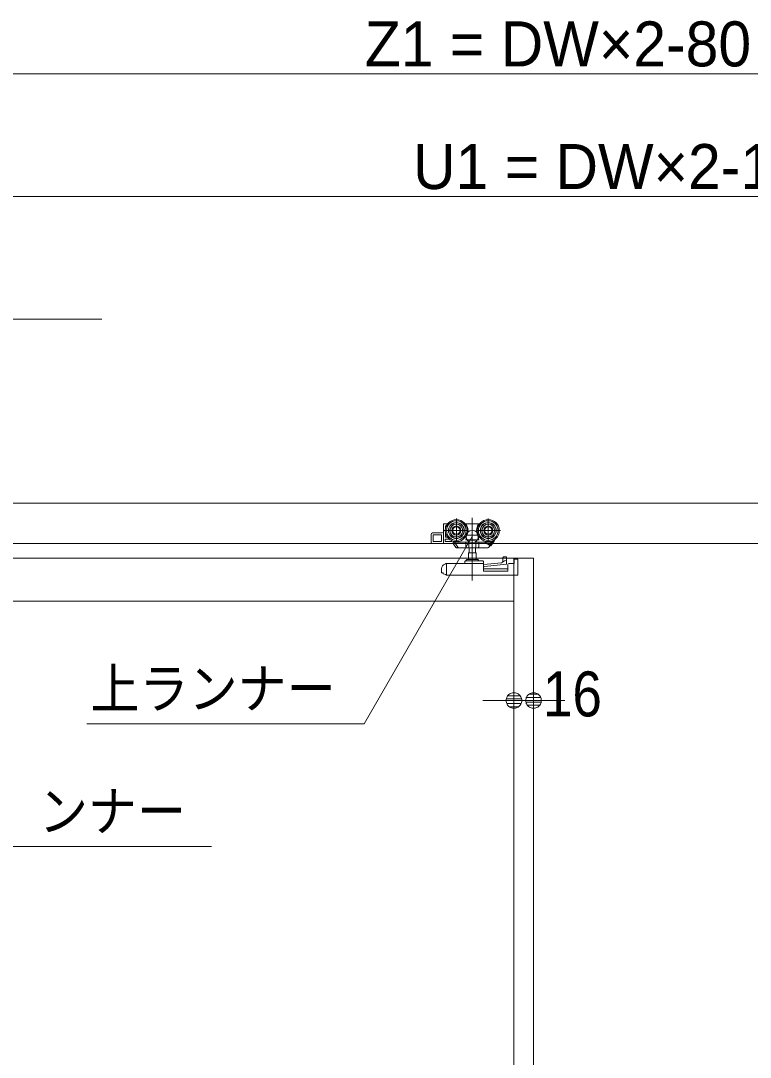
# Model space of a CAD drawing. Units: millimetres, scale not verified. Extents: x -6062 to 6062, y -3045 to 3045.
# Drawn here: x -2437 to -1843, y -102 to 743 of the extents above; entities that cross this region are included whole.
import ezdxf
from ezdxf.enums import TextEntityAlignment as Align

# ---------------------------------------------------------------- set-up
doc = ezdxf.new("R2010")
doc.units = ezdxf.units.MM
doc.header["$LTSCALE"] = 20
for name, color, linetype, lineweight in [('0-0_2寸法-1', 7, 'Continuous', 9), ('0-1_0', 7, 'Continuous', 9), ('0-2_2寸法-3', 7, 'Continuous', 9), ('0-3_3一般', 7, 'Continuous', 9), ('0-5_2寸法-2', 7, 'Continuous', 9)]:
    doc.layers.add(name, color=color, linetype=linetype, lineweight=lineweight)
doc.styles.add('ＭＳ ゴシック', font='')
doc.styles.add('ＭＳ Ｐゴシック', font='')
doc.styles.get('ＭＳ ゴシック').set_extended_font_data('MS Gothic')
doc.styles.get('ＭＳ Ｐゴシック').set_extended_font_data('MS PGothic')

# ---------------------------------------------------------------- blocks, each defined once
blk = doc.blocks.new('_Dot')
at = {"layer": '0-1_0'}
for p, q in [((-10, 0), (-20, 0)), ((9.78, 2), (-9.78, 2)), ((7.99, 6), (-7.99, 6)), ((9.16, -3.98), (-9.16, -3.98)), ((6, -7.98), (-6, -7.98))]:
    blk.add_line(p, q, dxfattribs=at)
for points in [[(10, 0), (9.92, 1.25), (9.69, 2.49), (9.3, 3.68), (8.76, 4.82), (8.09, 5.88), (7.29, 6.85), (6.37, 7.71), (5.36, 8.44), (4.26, 9.05), (3.09, 9.51), (1.87, 9.82), (0.63, 9.98), (-0.63, 9.98), (-1.87, 9.82), (-3.09, 9.51), (-4.26, 9.05), (-5.36, 8.44), (-6.37, 7.71), (-7.29, 6.85), (-8.09, 5.88), (-8.76, 4.82), (-9.3, 3.68), (-9.69, 2.49), (-9.92, 1.25), (-10, 0), (0, 0)], [(-10, 0), (-9.92, -1.25), (-9.69, -2.49), (-9.3, -3.68), (-8.76, -4.82), (-8.09, -5.88), (-7.29, -6.85), (-6.37, -7.71), (-5.36, -8.44), (-4.26, -9.05), (-3.09, -9.51), (-1.87, -9.82), (-0.63, -9.98), (0.63, -9.98), (1.87, -9.82), (3.09, -9.51), (4.26, -9.05), (5.36, -8.44), (6.37, -7.71), (7.29, -6.85), (8.09, -5.88), (8.76, -4.82), (9.3, -3.68), (9.69, -2.49), (9.92, -1.25), (10, 0), (0, 0)]]:
    blk.add_lwpolyline(points, close=True, dxfattribs=at)
blk = doc.blocks.new('グループ-134')
at = {"layer": '0-3_3一般'}
for p, q in [((19030, 7000), (-75990, 7000)), ((-6108, 6352), (-6108, 6652)), ((-6040.5, 6662), (-6098, 6662)), ((-6076, 6622), (-6076, 6578.7)), ((-6059.2, 6632), (-6066, 6632)), ((-5898, 6750), (-5898, 6354)), ((-5738, 6662), (-5755.5, 6662)), ((-5738, 6662), (-5738, 6659.3)), ((-5538, 6662), (-5738, 6662)), ((-5738, 6659.3), (-5738, 6654.4)), ((-5738, 6654.4), (-5738, 6634.4)), ((-5638, 6758.4), (-5638, 5738.4)), ((-5520.5, 6662), (-5538, 6662)), ((-5538, 6659.3), (-5538, 6662)), ((-5538, 6654.4), (-5538, 6659.3)), ((-5538, 6634.4), (-5538, 6654.4)), ((-5378, 6750), (-5378, 6354)), ((-6308, 6492), (-6308, 6362)), ((-6288, 6512), (-6128, 6512)), ((-6278, 6482), (-6138, 6482)), ((-6278, 6372), (-6278, 6482)), ((-6141.6, 6372), (-6141.6, 6482)), ((-6138, 6482), (-6138, 6372)), ((-6096, 6552), (-5700, 6552)), ((-6076, 6525.2), (-6076, 6452)), ((-6066, 6442), (-6040.5, 6442)), ((-5747.8, 6452.4), (-5748, 6452.5)), ((-5738, 6449.5), (-5738, 6398)), ((-5576, 6552), (-5180, 6552)), ((-5538, 6398), (-5538, 6449.5)), ((-5528.2, 6452.4), (-5528, 6452.5)), ((-75990, 6340), (19030, 6340)), ((-6108, 6342), (-6288, 6342)), ((-6138, 6372), (-6278, 6372)), ((-6078, 6372), (-6078, 6412)), ((-6078, 6412), (-6011.1, 6412)), ((-5968.4, 6372), (-6078, 6372)), ((-5981.8, 6392.7), (-5968.4, 6372)), ((-5958.9, 6342), (-5937, 6342)), ((-5948.9, 6362), (-5926.1, 6362)), ((-5948.9, 6352), (-5948.9, 6362)), ((-5948.9, 6342), (-5906.4, 6276.5)), ((-5935.1, 6375.8), (-5932.6, 6372)), ((-5926.1, 6362), (-5932.6, 6372)), ((-5926.1, 6362), (-5874.2, 6282)), ((-5920.7, 6362), (-5710, 6362)), ((-5898, 6272), (-5867.7, 6272)), ((-5867.7, 6272), (-5874.2, 6282)), ((-5862.2, 6272), (-5867.7, 6272)), ((-5862.2, 6272), (-5736, 6272)), ((-5741.9, 6362), (-5741.9, 6282)), ((-5736.3, 6272), (-5736, 6272)), ((-5694.3, 6371.5), (-5694.2, 6372)), ((-5694.2, 6282), (-5694.2, 6372)), ((-5691.9, 6272.1), (-5691.7, 6272)), ((-5687.5, 6190), (-5687.5, 6272)), ((-5588.5, 6272), (-5588.5, 6190)), ((-5584.1, 6272.1), (-5584.3, 6272)), ((-5584.3, 6272), (-5540, 6272)), ((-5581.8, 6372), (-5581.8, 6282)), ((-5566.5, 6362), (-5566, 6362)), ((-5566, 6362), (-5319.6, 6362)), ((-5540, 6272), (-5383.4, 6272)), ((-5539.7, 6272), (-5540, 6272)), ((-5538, 6398), (-5528, 6398)), ((-5534.1, 6362), (-5534.1, 6282)), ((-5437.8, 6362), (-5359.2, 6310.9)), ((-5326, 6362), (-5359.2, 6310.9)), ((-5358.8, 6311.1), (-5359.2, 6310.9)), ((-5334.4, 6303.3), (-5347, 6311.4)), ((-5311.2, 6366.5), (-5294.2, 6392.7)), ((-5272.5, 6406.1), (-5269, 6403.9)), ((-4640, 6100), (-28611.1, 6100)), ((-5701, 6190), (-5575, 6190)), ((-5701, 6080), (-5701, 6190)), ((-5575, 6190), (-5575, 6080)), ((-5142, 6092), (-5142, 6040.2)), ((-5134.6, 6118.6), (-5134.3, 6119.2)), ((-5122.4, 6124.7), (-5122, 6124.7)), ((-5122, 6124.7), (-5082.4, 6124.7)), ((-5082, 6122.8), (-5082, 6124.4)), ((-5082, 6124.4), (-5082, 6124.4)), ((-5082, 6116), (-5082, 6122.8)), ((-5082, 6062.3), (-5082, 6116)), ((-4960, 6100), (-4960, -40000)), ((-4898, 6086), (-4958, 6086)), ((-4898, 5826), (-4898, 6086)), ((-4640, 6100), (-4640, -40000)), ((-6138, 5930.5), (-6138, 5860)), ((-6077.4, 6008.7), (-6086.1, 6005.4)), ((-6077.4, 6008.7), (-6067.5, 6012.4)), ((-6059.7, 6015.3), (-6067.5, 6012.4)), ((-6058, 6006.3), (-6058, 6006)), ((-6058, 6006), (-6058, 5826)), ((-5468, 6016), (-6056.2, 6016)), ((-5758, 6046), (-5758, 6026)), ((-5691.3, 6056), (-5748, 6056)), ((-5550, 6080), (-5726, 6080)), ((-5691.3, 6056), (-5584.7, 6056)), ((-5468, 6056), (-5584.7, 6056)), ((-5458, 6026), (-5458, 6046)), ((-5162, 6027.6), (-5458, 5996)), ((-5458, 6026), (-5458, 6006)), ((-5458, 5888), (-5458, 6006)), ((-5458, 5926), (-5058, 5926)), ((-5440.1, 5963.7), (-5082, 6002)), ((-5112, 6059.1), (-5162, 6027.6)), ((-5082, 6062.3), (-5112, 6059.1)), ((-5082, 6002), (-5082, 6062.3)), ((-5058, 5888), (-5058, 5996)), ((-4960, -39740), (-4960, 6050)), ((-4896, 6084), (-4898, 6084)), ((-4896, 6074), (-4896, 6084)), ((-4896, 6074), (-4896, 5860)), ((-4640, -39740), (-4640, 6050)), ((-6138, 5860), (-6112.6, 5860)), ((-6112.6, 5860), (-6112.6, 5846.5)), ((-6112.6, 5846.5), (-6077.4, 5833.3)), ((-6058, 5826), (-6077.4, 5833.3)), ((-4898, 5826), (-6058, 5826)), ((-5458, 5888), (-5058, 5888)), ((-4960, 5400), (-28320, 5400))]:
    blk.add_line(p, q, dxfattribs=at)
for points in [[(-5738, 6449.5), (-5738.3, 6449.6), (-5738.5, 6449.7), (-5738.8, 6449.7), (-5739, 6449.8), (-5739.3, 6449.9), (-5739.5, 6449.9), (-5739.8, 6450), (-5740, 6450.1), (-5740.3, 6450.2), (-5740.5, 6450.2), (-5740.8, 6450.3), (-5741, 6450.4), (-5741.3, 6450.5), (-5741.5, 6450.5), (-5741.8, 6450.6), (-5742, 6450.7), (-5742.3, 6450.8), (-5742.5, 6450.8), (-5742.8, 6450.9), (-5743, 6451), (-5743.3, 6451.1), (-5743.5, 6451.1), (-5743.8, 6451.2), (-5744, 6451.3), (-5744.3, 6451.4), (-5744.5, 6451.4), (-5744.8, 6451.5), (-5745, 6451.6), (-5745.3, 6451.7), (-5745.5, 6451.7), (-5745.8, 6451.8), (-5746, 6451.9), (-5746.3, 6452), (-5746.5, 6452), (-5746.8, 6452.1), (-5747, 6452.2), (-5747.3, 6452.3), (-5747.5, 6452.3), (-5747.8, 6452.4)], [(-5538, 6449.5), (-5537.7, 6449.6), (-5537.5, 6449.7), (-5537.2, 6449.7), (-5537, 6449.8), (-5536.7, 6449.9), (-5536.5, 6449.9), (-5536.2, 6450), (-5536, 6450.1), (-5535.7, 6450.2), (-5535.5, 6450.2), (-5535.2, 6450.3), (-5535, 6450.4), (-5534.7, 6450.5), (-5534.5, 6450.5), (-5534.2, 6450.6), (-5534, 6450.7), (-5533.7, 6450.8), (-5533.5, 6450.8), (-5533.2, 6450.9), (-5533, 6451), (-5532.7, 6451.1), (-5532.5, 6451.1), (-5532.2, 6451.2), (-5532, 6451.3), (-5531.7, 6451.4), (-5531.5, 6451.4), (-5531.2, 6451.5), (-5531, 6451.6), (-5530.7, 6451.7), (-5530.5, 6451.7), (-5530.2, 6451.8), (-5530, 6451.9), (-5529.7, 6452), (-5529.5, 6452), (-5529.2, 6452.1), (-5529, 6452.2), (-5528.7, 6452.3), (-5528.5, 6452.3), (-5528.2, 6452.4)], [(-6108, 6352), (-6108, 6342), (-5958.9, 6342)], [(-5748, 6398), (-5738, 6398), (-5538, 6398)], [(-5741.9, 6282), (-5741.9, 6281.7), (-5741.9, 6281.3), (-5741.8, 6281), (-5741.8, 6280.7), (-5741.7, 6280.4), (-5741.7, 6280.1), (-5741.6, 6279.8), (-5741.6, 6279.4), (-5741.5, 6279.1), (-5741.4, 6278.8), (-5741.4, 6278.5), (-5741.3, 6278.2), (-5741.2, 6277.9), (-5741.1, 6277.6), (-5741, 6277.3), (-5740.9, 6276.9), (-5740.8, 6276.6), (-5740.7, 6276.3), (-5740.6, 6276), (-5740.4, 6275.7), (-5740.3, 6275.4), (-5740.2, 6275.1), (-5740, 6274.8), (-5739.8, 6274.6), (-5739.7, 6274.3), (-5739.5, 6274.1), (-5739.3, 6273.8), (-5739.1, 6273.6), (-5738.9, 6273.4), (-5738.7, 6273.2), (-5738.5, 6273), (-5738.2, 6272.9), (-5738, 6272.7), (-5737.7, 6272.6), (-5737.5, 6272.4), (-5737.2, 6272.3), (-5736.9, 6272.2), (-5736.6, 6272.1), (-5736.3, 6272)], [(-5736, 6272), (-5691.7, 6272), (-5584.3, 6272)], [(-5710, 6362), (-5709.5, 6362), (-5709, 6362), (-5708.5, 6362.1), (-5708, 6362.1), (-5707.5, 6362.2), (-5707, 6362.3), (-5706.4, 6362.4), (-5705.9, 6362.5), (-5705.4, 6362.6), (-5704.9, 6362.7), (-5704.4, 6362.8), (-5703.9, 6363), (-5703.4, 6363.1), (-5702.9, 6363.3), (-5702.4, 6363.5), (-5701.9, 6363.7), (-5701.3, 6363.9), (-5700.8, 6364.1), (-5700.3, 6364.3), (-5699.8, 6364.5), (-5699.3, 6364.8), (-5698.8, 6365), (-5698.4, 6365.3), (-5697.9, 6365.6), (-5697.5, 6365.9), (-5697.1, 6366.2), (-5696.8, 6366.5), (-5696.4, 6366.9), (-5696.1, 6367.2), (-5695.8, 6367.6), (-5695.6, 6368), (-5695.3, 6368.4), (-5695.1, 6368.8), (-5694.9, 6369.2), (-5694.8, 6369.6), (-5694.6, 6370.1), (-5694.5, 6370.5), (-5694.4, 6371), (-5694.3, 6371.5)], [(-5694.2, 6282), (-5694.2, 6281.7), (-5694.2, 6281.4), (-5694.2, 6281.2), (-5694.2, 6280.9), (-5694.2, 6280.6), (-5694.2, 6280.3), (-5694.2, 6280.1), (-5694.2, 6279.8), (-5694.2, 6279.5), (-5694.2, 6279.2), (-5694.2, 6278.9), (-5694.2, 6278.7), (-5694.2, 6278.4), (-5694.2, 6278.1), (-5694.1, 6277.8), (-5694.1, 6277.5), (-5694.1, 6277.2), (-5694.1, 6276.9), (-5694.1, 6276.7), (-5694.1, 6276.4), (-5694.1, 6276.1), (-5694.1, 6275.8), (-5694, 6275.5), (-5694, 6275.3), (-5693.9, 6275), (-5693.9, 6274.7), (-5693.8, 6274.5), (-5693.7, 6274.3), (-5693.6, 6274), (-5693.5, 6273.8), (-5693.3, 6273.6), (-5693.2, 6273.4), (-5693, 6273.2), (-5692.9, 6273), (-5692.7, 6272.8), (-5692.5, 6272.6), (-5692.3, 6272.4), (-5692.1, 6272.3), (-5691.9, 6272.1)], [(-5581.8, 6282), (-5581.8, 6281.7), (-5581.8, 6281.4), (-5581.8, 6281.2), (-5581.8, 6280.9), (-5581.8, 6280.6), (-5581.8, 6280.3), (-5581.8, 6280.1), (-5581.8, 6279.8), (-5581.8, 6279.5), (-5581.8, 6279.2), (-5581.8, 6278.9), (-5581.8, 6278.7), (-5581.8, 6278.4), (-5581.8, 6278.1), (-5581.9, 6277.8), (-5581.9, 6277.5), (-5581.9, 6277.2), (-5581.9, 6276.9), (-5581.9, 6276.7), (-5581.9, 6276.4), (-5581.9, 6276.1), (-5581.9, 6275.8), (-5582, 6275.5), (-5582, 6275.3), (-5582.1, 6275), (-5582.1, 6274.7), (-5582.2, 6274.5), (-5582.3, 6274.3), (-5582.4, 6274), (-5582.5, 6273.8), (-5582.7, 6273.6), (-5582.8, 6273.4), (-5583, 6273.2), (-5583.1, 6273), (-5583.3, 6272.8), (-5583.5, 6272.6), (-5583.7, 6272.4), (-5583.9, 6272.3), (-5584.1, 6272.1)], [(-5581.8, 6372), (-5581.7, 6371.5), (-5581.6, 6371), (-5581.5, 6370.5), (-5581.4, 6370.1), (-5581.2, 6369.6), (-5581.1, 6369.2), (-5580.9, 6368.8), (-5580.7, 6368.4), (-5580.4, 6368), (-5580.2, 6367.6), (-5579.9, 6367.2), (-5579.6, 6366.9), (-5579.2, 6366.5), (-5578.9, 6366.2), (-5578.5, 6365.9), (-5578.1, 6365.6), (-5577.6, 6365.3), (-5577.2, 6365), (-5576.7, 6364.8), (-5576.2, 6364.5), (-5575.7, 6364.3), (-5575.2, 6364.1), (-5574.7, 6363.9), (-5574.1, 6363.7), (-5573.6, 6363.5), (-5573.1, 6363.3), (-5572.6, 6363.1), (-5572.1, 6363), (-5571.6, 6362.8), (-5571.1, 6362.7), (-5570.6, 6362.6), (-5570.1, 6362.5), (-5569.6, 6362.4), (-5569, 6362.3), (-5568.5, 6362.2), (-5568, 6362.1), (-5567.5, 6362.1), (-5567, 6362), (-5566.5, 6362)], [(-5534.1, 6282), (-5534.1, 6281.7), (-5534.1, 6281.3), (-5534.2, 6281), (-5534.2, 6280.7), (-5534.3, 6280.4), (-5534.3, 6280.1), (-5534.4, 6279.8), (-5534.4, 6279.4), (-5534.5, 6279.1), (-5534.6, 6278.8), (-5534.6, 6278.5), (-5534.7, 6278.2), (-5534.8, 6277.9), (-5534.9, 6277.6), (-5535, 6277.3), (-5535.1, 6276.9), (-5535.2, 6276.6), (-5535.3, 6276.3), (-5535.4, 6276), (-5535.6, 6275.7), (-5535.7, 6275.4), (-5535.8, 6275.1), (-5536, 6274.8), (-5536.2, 6274.6), (-5536.3, 6274.3), (-5536.5, 6274.1), (-5536.7, 6273.8), (-5536.9, 6273.6), (-5537.1, 6273.4), (-5537.3, 6273.2), (-5537.5, 6273), (-5537.8, 6272.9), (-5538, 6272.7), (-5538.3, 6272.6), (-5538.5, 6272.4), (-5538.8, 6272.3), (-5539.1, 6272.2), (-5539.4, 6272.1), (-5539.7, 6272)], [(-5366.7, 6281.1), (-5348.3, 6309.4), (-5311.2, 6366.5)], [(-5348.3, 6309.4), (-5348.1, 6309.7), (-5348, 6310), (-5347.9, 6310.2), (-5347.8, 6310.5), (-5347.8, 6310.7), (-5347.8, 6311), (-5347.8, 6311.2), (-5347.8, 6311.4), (-5347.9, 6311.5), (-5348, 6311.7), (-5348.2, 6311.8), (-5348.4, 6312), (-5348.6, 6312.1), (-5348.9, 6312.2), (-5349.2, 6312.2), (-5349.5, 6312.3), (-5349.8, 6312.3), (-5350.2, 6312.4), (-5350.6, 6312.4), (-5351.1, 6312.4), (-5351.5, 6312.3), (-5352, 6312.3), (-5352.5, 6312.3), (-5352.9, 6312.2), (-5353.3, 6312.2), (-5353.8, 6312.1), (-5354.2, 6312.1), (-5354.6, 6312), (-5355, 6312), (-5355.4, 6311.9), (-5355.8, 6311.8), (-5356.2, 6311.8), (-5356.6, 6311.7), (-5357, 6311.6), (-5357.4, 6311.5), (-5357.8, 6311.4), (-5358.1, 6311.3), (-5358.5, 6311.2), (-5358.8, 6311.1)], [(-5334.4, 6303.3), (-5284.5, 6380.1), (-5269, 6403.9)], [(-5141.9, 6092.1), (-5141.9, 6092.8), (-5141.8, 6093.5), (-5141.8, 6094.2), (-5141.8, 6094.9), (-5141.7, 6095.6), (-5141.7, 6096.3), (-5141.6, 6097), (-5141.6, 6097.8), (-5141.5, 6098.5), (-5141.4, 6099.2), (-5141.3, 6099.9), (-5141.2, 6100.6), (-5141, 6101.3), (-5140.9, 6102), (-5140.7, 6102.7), (-5140.6, 6103.4), (-5140.4, 6104), (-5140.2, 6104.7), (-5140.1, 6105.4), (-5139.9, 6106.1), (-5139.7, 6106.8), (-5139.4, 6107.5), (-5139.2, 6108.2), (-5139, 6108.9), (-5138.7, 6109.5), (-5138.5, 6110.2), (-5138.3, 6110.9), (-5138, 6111.5), (-5137.7, 6112.2), (-5137.4, 6112.8), (-5137.2, 6113.5), (-5136.9, 6114.1), (-5136.6, 6114.8), (-5136.3, 6115.4), (-5135.9, 6116.1), (-5135.6, 6116.7), (-5135.3, 6117.3), (-5135, 6118), (-5134.6, 6118.6)], [(-5134.2, 6119.2), (-5134.1, 6119.5), (-5133.9, 6119.8), (-5133.7, 6120.1), (-5133.5, 6120.4), (-5133.3, 6120.6), (-5133.1, 6120.9), (-5132.9, 6121.1), (-5132.7, 6121.4), (-5132.4, 6121.6), (-5132.2, 6121.8), (-5131.9, 6122), (-5131.7, 6122.2), (-5131.4, 6122.4), (-5131.1, 6122.6), (-5130.8, 6122.8), (-5130.5, 6122.9), (-5130.1, 6123.1), (-5129.8, 6123.2), (-5129.5, 6123.3), (-5129.1, 6123.4), (-5128.7, 6123.5), (-5128.4, 6123.6), (-5128, 6123.7), (-5127.7, 6123.8), (-5127.3, 6123.9), (-5127, 6124), (-5126.6, 6124.1), (-5126.2, 6124.2), (-5125.9, 6124.2), (-5125.5, 6124.3), (-5125.2, 6124.3), (-5124.8, 6124.4), (-5124.5, 6124.5), (-5124.1, 6124.5), (-5123.8, 6124.5), (-5123.4, 6124.6), (-5123.1, 6124.6), (-5122.7, 6124.6), (-5122.4, 6124.7)], [(-5082.4, 6124.7), (-5082.3, 6124.7), (-5082.3, 6124.7), (-5082.3, 6124.7), (-5082.3, 6124.7), (-5082.3, 6124.7), (-5082.3, 6124.7), (-5082.3, 6124.7), (-5082.3, 6124.7), (-5082.2, 6124.7), (-5082.2, 6124.7), (-5082.2, 6124.7), (-5082.2, 6124.6), (-5082.2, 6124.6), (-5082.2, 6124.6), (-5082.2, 6124.6), (-5082.2, 6124.6), (-5082.2, 6124.6), (-5082.1, 6124.6), (-5082.1, 6124.6), (-5082.1, 6124.6), (-5082.1, 6124.6), (-5082.1, 6124.6), (-5082.1, 6124.6), (-5082.1, 6124.6), (-5082.1, 6124.6), (-5082.1, 6124.5), (-5082.1, 6124.5), (-5082.1, 6124.5), (-5082, 6124.5), (-5082, 6124.5), (-5082, 6124.5), (-5082, 6124.5), (-5082, 6124.5), (-5082, 6124.5), (-5082, 6124.4), (-5082, 6124.4), (-5082, 6124.4), (-5082, 6124.4), (-5082, 6124.4)], [(-5038, 6016), (-4958, 6016), (-4958, 6086)], [(-6067.5, 6012.4), (-6067.2, 6012.3), (-6066.9, 6012.2), (-6066.6, 6012.1), (-6066.3, 6012), (-6066, 6012), (-6065.7, 6011.8), (-6065.4, 6011.7), (-6065.1, 6011.6), (-6064.8, 6011.5), (-6064.5, 6011.4), (-6064.2, 6011.3), (-6063.9, 6011.2), (-6063.6, 6011.1), (-6063.3, 6011), (-6063, 6010.9), (-6062.7, 6010.7), (-6062.4, 6010.6), (-6062.1, 6010.5), (-6061.8, 6010.4), (-6061.5, 6010.2), (-6061.2, 6010.1), (-6060.9, 6010), (-6060.6, 6009.8), (-6060.4, 6009.7), (-6060.1, 6009.5), (-6059.9, 6009.3), (-6059.6, 6009.2), (-6059.4, 6009), (-6059.2, 6008.8), (-6059.1, 6008.5), (-6058.9, 6008.3), (-6058.7, 6008.1), (-6058.6, 6007.9), (-6058.5, 6007.6), (-6058.4, 6007.4), (-6058.3, 6007.1), (-6058.2, 6006.8), (-6058.1, 6006.6), (-6058, 6006.3)], [(-4896, 5860), (-4896.6, 5853.7), (-4898, 5848.8)]]:
    blk.add_lwpolyline(points, dxfattribs=at)
for centre, radius in [((-5898, 6552), 180), ((-5898, 6552), 160), ((-5898, 6552), 130), ((-5898, 6552), 126), ((-5898, 6552), 104), ((-5898, 6552), 74), ((-5898, 6552), 60), ((-5378, 6552), 180), ((-5378, 6552), 160), ((-5378, 6552), 130), ((-5378, 6552), 126), ((-5378, 6552), 104), ((-5378, 6552), 74), ((-5378, 6552), 60)]:
    blk.add_circle(centre, radius, dxfattribs=at)
for centre, radius, start, end in [((-6098, 6652), 10, 90, 180), ((-6066, 6622), 10, 90, 180), ((-5898, 6552), 190, 327.3631, 32.6369), ((-5378, 6552), 190, 147.3631, 212.6369), ((-6288, 6492), 20, 90, 180), ((-6128, 6532), 20, 270, 0), ((-6056, 6462), 20, 180, 270), ((-6066, 6452), 10, 180, 270), ((-6288, 6362), 20, 180, 270), ((-5958.9, 6352), 10, 270, 0), ((-5920.7, 6372), 10, 213, 270), ((-5898, 6282), 10, 213, 270), ((-5862.2, 6282), 10, 213, 270), ((-5383.4, 6292), 20, 270, 327), ((-5319.6, 6372), 10, 270, 327), ((-6058, 5930.5), 80, 110.55605, 180), ((-6056.2, 6006), 10, 90, 110.55605), ((-5768, 6026), 10, 270, 0), ((-5748, 6046), 10, 90, 180), ((-5726, 6068), 12, 90, 180), ((-5726, 6068), 12, 180, 270), ((-5550, 6068), 12, 0, 90), ((-5550, 6068), 12, 270, 0), ((-5468, 6046), 10, 0, 90), ((-5468, 6006), 10, 0, 90), ((-5438, 5943.8), 20, 96.10164, 180), ((-5038, 5996), 20, 90, 180)]:
    blk.add_arc(centre, radius, start, end, dxfattribs=at)
blk = doc.blocks.new('グループ-135')
at = {"layer": '0-3_3一般'}
blk.add_line((20736.5, 7000), (-77863.5, 7000), dxfattribs=at)
blk = doc.blocks.new('グループ-136')
at = {"layer": '0-3_3一般'}
for name in ['グループ-135', 'グループ-134']:
    blk.add_blockref(name, (0, 0), dxfattribs=at)

msp = doc.modelspace()

# ---------------------------------------------------------------- linework, layer by layer
at = {"layer": '0-0_2寸法-1'}
for p, q in [((-3142.79, 700), (-848.21, 700)), ((-3041.79, 600), (-848.21, 600))]:
    msp.add_line(p, q, dxfattribs=at)
at = {"layer": '0-2_2寸法-3'}
for p, q in [((-2064.51, 323.83), (-2074.29, 323.83)), ((-2069.23, 327.83), (-2069.57, 327.83)), ((-2069.23, 327.83), (-2069.57, 327.83)), ((-2065.4, 319.83), (-2073.4, 319.83))]:
    msp.add_line(p, q, dxfattribs=at)
for points in [[(-3064.5, 341.8), (-2973.17, 500), (-2371.24, 500)], [(-2281.94, 70), (-2880.78, 70), (-3027.02, 323.3)], [(-2383.56, 170), (-2157.64, 170), (-2069.4, 322.84)]]:
    msp.add_lwpolyline(points, dxfattribs=at)
msp.add_circle((-2069.4, 322.84), 5.01, dxfattribs=at)
msp.add_circle((-2069.4, 322.84), 5.01, dxfattribs=at)
at = {"layer": '0-5_2寸法-2'}
for p, q in [((-2035.5, 209), (-2035.3, 209)), ((-2019.5, 209), (-2019.3, 209)), ((-2048.21, 189), (-2060.92, 189)), ((-2019.5, 189), (-2035.5, 189)), ((-2006.79, 189), (-1994.08, 189))]:
    msp.add_line(p, q, dxfattribs=at)

# ---------------------------------------------------------------- block references
at = {"layer": '0-3_3一般', "xscale": 0.05, "yscale": 0.05}
msp.add_blockref('グループ-136', (-1787.5, 0), dxfattribs=at)
at = {"layer": '0-5_2寸法-2', "xscale": 0.6356201, "yscale": 0.6356201}
msp.add_blockref('_Dot', (-2035.5, 189), dxfattribs=at)
at = {"layer": '0-5_2寸法-2', "xscale": 0.6356201, "yscale": 0.6356201, "rotation": 180}
msp.add_blockref('_Dot', (-2019.5, 189), dxfattribs=at)

# ---------------------------------------------------------------- texts
at = {"layer": '0-0_2寸法-1', "style": 'ＭＳ Ｐゴシック'}
for s, p in [('Z1 = DW×2-80', (-2156.99, 695.04)), ('U1 = DW×2-181', (-2117.7, 595.04))]:
    msp.add_text(s, height=36.69, dxfattribs=at).set_placement(p, align=Align.BOTTOM_LEFT)
at = {"layer": '0-2_2寸法-3', "style": 'ＭＳ ゴシック', "width": 0.9}
for s, p in [('上ランナー', (-2380.52, 172.77)), ('ンナー', (-2422.57, 72.77))]:
    msp.add_text(s, height=32.55, dxfattribs=at).set_placement(p, align=Align.BOTTOM_LEFT)
at = {"layer": '0-5_2寸法-2', "style": 'ＭＳ Ｐゴシック', "width": 0.9}
msp.add_text('16', height=36.66, dxfattribs=at).set_placement((-2011.82, 165.03), align=Align.BOTTOM_LEFT)

doc.saveas('drawing.dxf')
